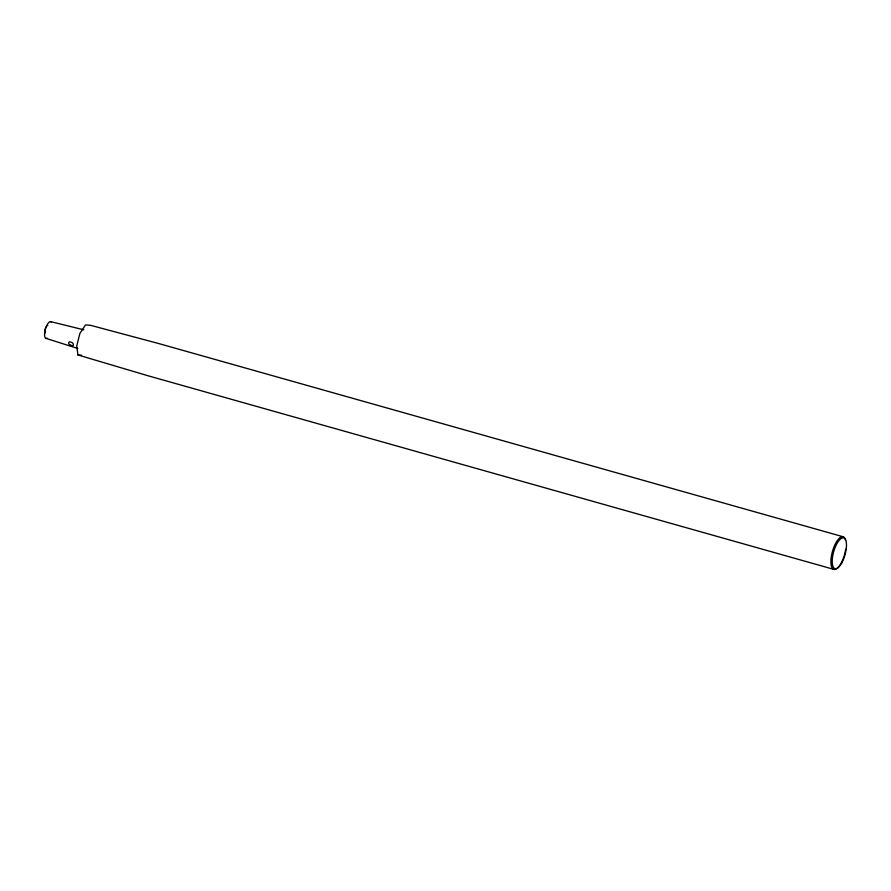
<?xml version="1.0" encoding="UTF-8"?>
<svg xmlns="http://www.w3.org/2000/svg" width="891" height="891" viewBox="0 0 891 891"><rect width="100%" height="100%" fill="white"/><g stroke="black" fill="none" stroke-linecap="round" stroke-linejoin="round"><path stroke-width="1.34" d="M843.387 536.827L158.487 343.481L90.281 325.248L85.469 324.937L79.867 333.501L76.737 345.942L77.918 354.963L81.526 355.197M47.223 338.224A8.71 3.196 -74.2 0 1 44.929 330.917A8.71 3.196 -74.2 0 1 50.542 321.606L83.854 329.815M833.542 569.282L148.641 375.935L77.918 354.963M46.31 338.446L77.751 348.47M50.542 321.606L51.31 321.952M70.166 345.073L72.516 345.797A2.706 1.337 31 0 0 73.34 344.75A2.684 1.827 40.1 0 0 72.126 342.567L69.732 341.832A2.684 1.827 40.1 0 0 68.64 343.291A2.706 1.337 31 0 0 70.099 345.051M45.04 333.123A4.321 1.582 -74.2 0 1 46.867 325.894M47.357 325.505A4.321 1.582 -74.2 0 1 47.813 325.382M843.888 556.663A16.974 6.237 -74.2 0 1 832.417 568.347A16.974 6.237 -74.2 0 1 834.889 544.802A16.974 6.237 -74.2 0 1 845.604 540.28M845.659 549.201A16.974 6.237 -74.2 0 1 844.222 555.605M841.705 563.034A16.005 5.881 -74.2 0 0 843.977 537.997A16.005 5.881 -74.2 0 0 832.317 558.869A16.005 5.881 -74.2 0 0 841.705 563.034"/></g></svg>
